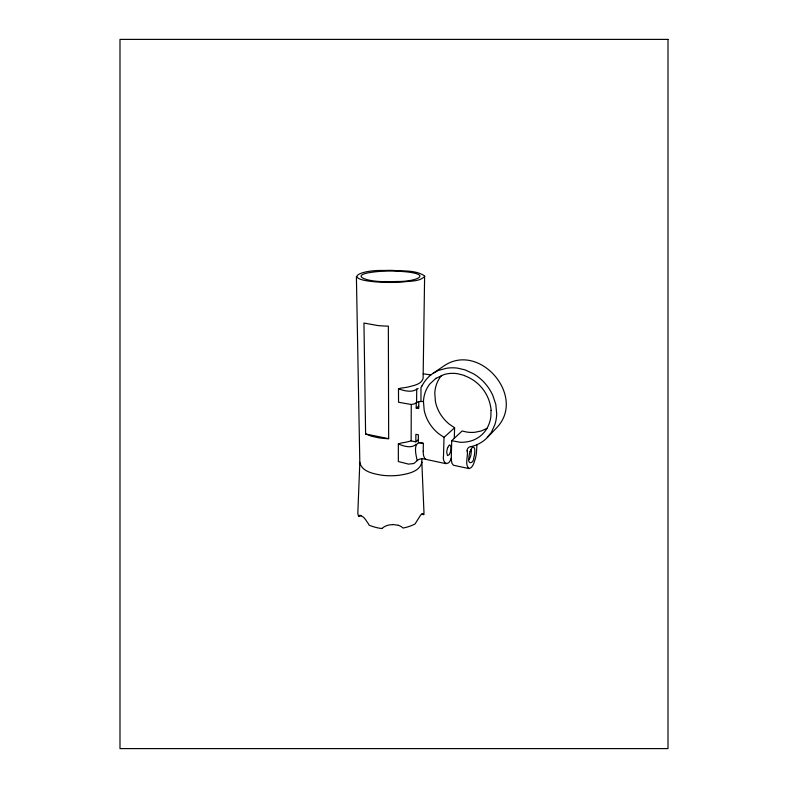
<?xml version="1.0" encoding="UTF-8"?>
<svg xmlns="http://www.w3.org/2000/svg" width="788" height="788" viewBox="0 0 788 788"><rect width="100%" height="100%" fill="white"/><g stroke="black" fill="none" stroke-linecap="round" stroke-linejoin="round"><path stroke-width="1.18" d="M411.149 440.817A56.175 56.175 0 0 1 401.447 442.945L398.344 443.949L398.344 461.522L408.529 464.122L413.651 463.551A4.945 4.945 0 0 0 414.626 462.881L417.236 460.586C415.66 454.164 412.311 439.674 423.343 443.378L423.215 451.219M424.673 276.401C419.403 282.065 409.356 280.814 402.116 282.084A182.885 182.885 0 0 1 377.393 281.996C341.46 279.435 359.131 269.693 384.13 270.491A197.453 197.453 0 0 1 392.227 270.373C402.875 271.279 415.453 269.791 424.624 275.908L423.107 378.388C421.462 384.534 413.434 385.49 408.214 386.997A71.196 71.196 0 0 1 401.673 388.031A35.48 35.48 0 0 0 400.59 388.169L398.482 388.839L398.551 402.254L411.218 404.49L414.301 403.899L418.566 401.565L423.461 401.486L424.2 410.371A39.961 39.961 0 0 0 429.352 423.176L430.12 424.368A42.887 42.887 0 0 0 438.581 433.636L444.008 437.35L443.526 455.444C442.038 463.186 448.5 467.225 451.199 458.33M398.344 525.32A11.446 11.446 0 0 1 403.013 528.049A47.083 47.083 0 0 0 412.429 525.241L415.059 523.951L420.477 515.293A16.725 16.725 0 0 1 420.713 515.027L421.659 514.131L423.727 514.633A8.422 8.422 0 0 0 423.964 512.279L421.826 462.083C420.181 471.913 406.815 474.13 398.403 475.351A70.25 70.25 0 0 1 381.835 475.213C373.847 473.815 361.879 471.854 359.82 462.546L356.393 276.45M411.257 404.49L411.139 440.906L415.808 441.851L418.31 439.743M416.586 402.412L416.734 389.173A5.585 5.585 0 0 1 418.142 388.494M415.808 441.851L415.897 434.326L418.379 434.809L418.28 442.354L423.343 443.378M418.812 401.506L418.724 408.499L416.202 408.056L416.271 402.638M421.826 462.418L421.885 458.695M486.984 428.347L481.241 430.977L474.918 432.277A32.781 32.781 0 0 1 466.811 432.06L462.113 430.987L451.721 440.709L451.228 459.473L451.967 463.344L453.425 465.245L469.096 468.594C472.997 467.826 473.884 462.576 475.144 459.384A45.152 45.152 0 0 0 476.415 453.267L476.947 444.718M441.654 375.305A28.437 28.437 0 0 0 435.784 386.701A31.638 31.638 0 0 0 434.779 393.074L435.439 401.693A38.238 38.238 0 0 0 440.394 414.104L441.142 415.256A40.956 40.956 0 0 0 449.337 424.2L454.617 427.776L454.272 438.325M359.83 462.211L357.851 512.436A8.786 8.786 0 0 0 358.648 516.357C363.219 514.19 365.859 520.572 368.223 523.488A25.915 25.915 0 0 1 369.129 525.192A49.398 49.398 0 0 0 382.022 528.571M467.185 450.864C468.466 455.809 464.29 464.565 469.096 468.594M470.091 451.435L472.17 447.436A2.906 2.906 0 0 1 472.495 447.141M358.639 516.357L359.594 515.254L361.101 515.529M421.669 386.425L422.013 385.805M421.984 385.844L424.299 382.042A31.924 31.924 0 0 1 432.799 373.512L438.286 370.468L446.579 368.232A39.942 39.942 0 0 1 457.562 368.134L464.89 369.828L473.568 373.817A48.265 48.265 0 0 1 492.756 395.29L495.81 404.392L496.706 413.779A39.558 39.558 0 0 1 494.874 424.653L491.308 432.514L486.531 438.325A32.535 32.535 0 0 1 470.584 446.717M421.61 386.544L421.521 386.681A2.866 2.866 0 0 1 420.979 387.361L420.969 401.309M487.378 437.468L496.854 427.579C526.62 396.295 479.508 341.637 444.028 365.868L432.799 373.512M444.008 437.35L454.617 427.776M416.064 444.343C411.297 448.815 403.614 446.057 398.354 444.018M421.659 514.131L422.723 513.549M416.202 408.056L418.753 406.145M472.495 447.141C475.745 446.372 474.711 452.608 474.504 454.597A28.289 28.289 0 0 1 473.824 457.641C473.785 463.787 467.225 464.841 468.86 457.907A24.605 24.605 0 0 1 470.101 451.435M435.941 378.289L429.746 384.071A29.255 29.255 0 0 0 424.387 395.054L424.092 396.394A32.702 32.702 0 0 0 423.461 401.486M416.734 389.173C411.513 392.946 403.949 390.69 398.482 388.839M435.577 378.545L444.442 374.408A31.461 31.461 0 0 1 457.631 373.719L464.595 375.502M392.651 524.463L398.354 525.281M388.661 438.68L386.997 438.63A72.447 72.447 0 0 1 378.841 437.823L371.453 436.217L365.612 433.971L363.948 323.06L377.945 325.562A123.214 123.214 0 0 0 388.346 326.124L388.661 438.68L365.612 433.971M403.141 271.545C434.099 274.145 416.261 281.799 397.044 281.483A173.074 173.074 0 0 1 385.401 281.552C367.05 282.173 345.311 274.529 377.915 271.565A155.541 155.541 0 0 1 403.141 271.565M423.186 373.798L430.859 374.94M446.126 463.699L422.526 458.665A8.668 8.668 0 0 0 417.197 460.537M422.998 513.559L423.727 514.633M451.721 440.709L460.084 442.255A32.938 32.938 0 0 0 468.574 441.546C476.1 440.049 482.867 435.321 486.767 428.702A30.634 30.634 0 0 0 490.875 416.527L491.032 410.39M426.062 459.414L424.683 458.34L423.708 456.045A19.552 19.552 0 0 1 423.264 451.228M464.516 375.718A40.513 40.513 0 0 1 491.131 410.381M381.865 528.482A15.258 15.258 0 0 1 392.641 524.719M466.988 450.864A4.501 4.501 0 0 1 470.554 446.579M468.87 459.709A4.344 4.344 0 0 0 469.835 458.173A14.076 14.076 0 0 0 471.135 450.894M470.86 449.515A4.186 4.186 0 0 1 471.175 450.894M447.692 447.643L447.545 448.057A15.829 15.829 0 0 0 446.904 450.706A12.805 12.805 0 0 0 446.757 452.45L447.505 455.562L449.199 454.696A5.969 5.969 0 0 0 449.406 454.371A12.785 12.785 0 0 0 450.844 447.229A6.934 6.934 0 0 0 450.864 446.619L449.909 444.974A1.152 1.152 0 0 0 449.052 445.368L447.692 447.643M668.007 39.4L119.993 39.4L119.993 748.6L668.007 748.6L668.007 39.4"/></g></svg>
